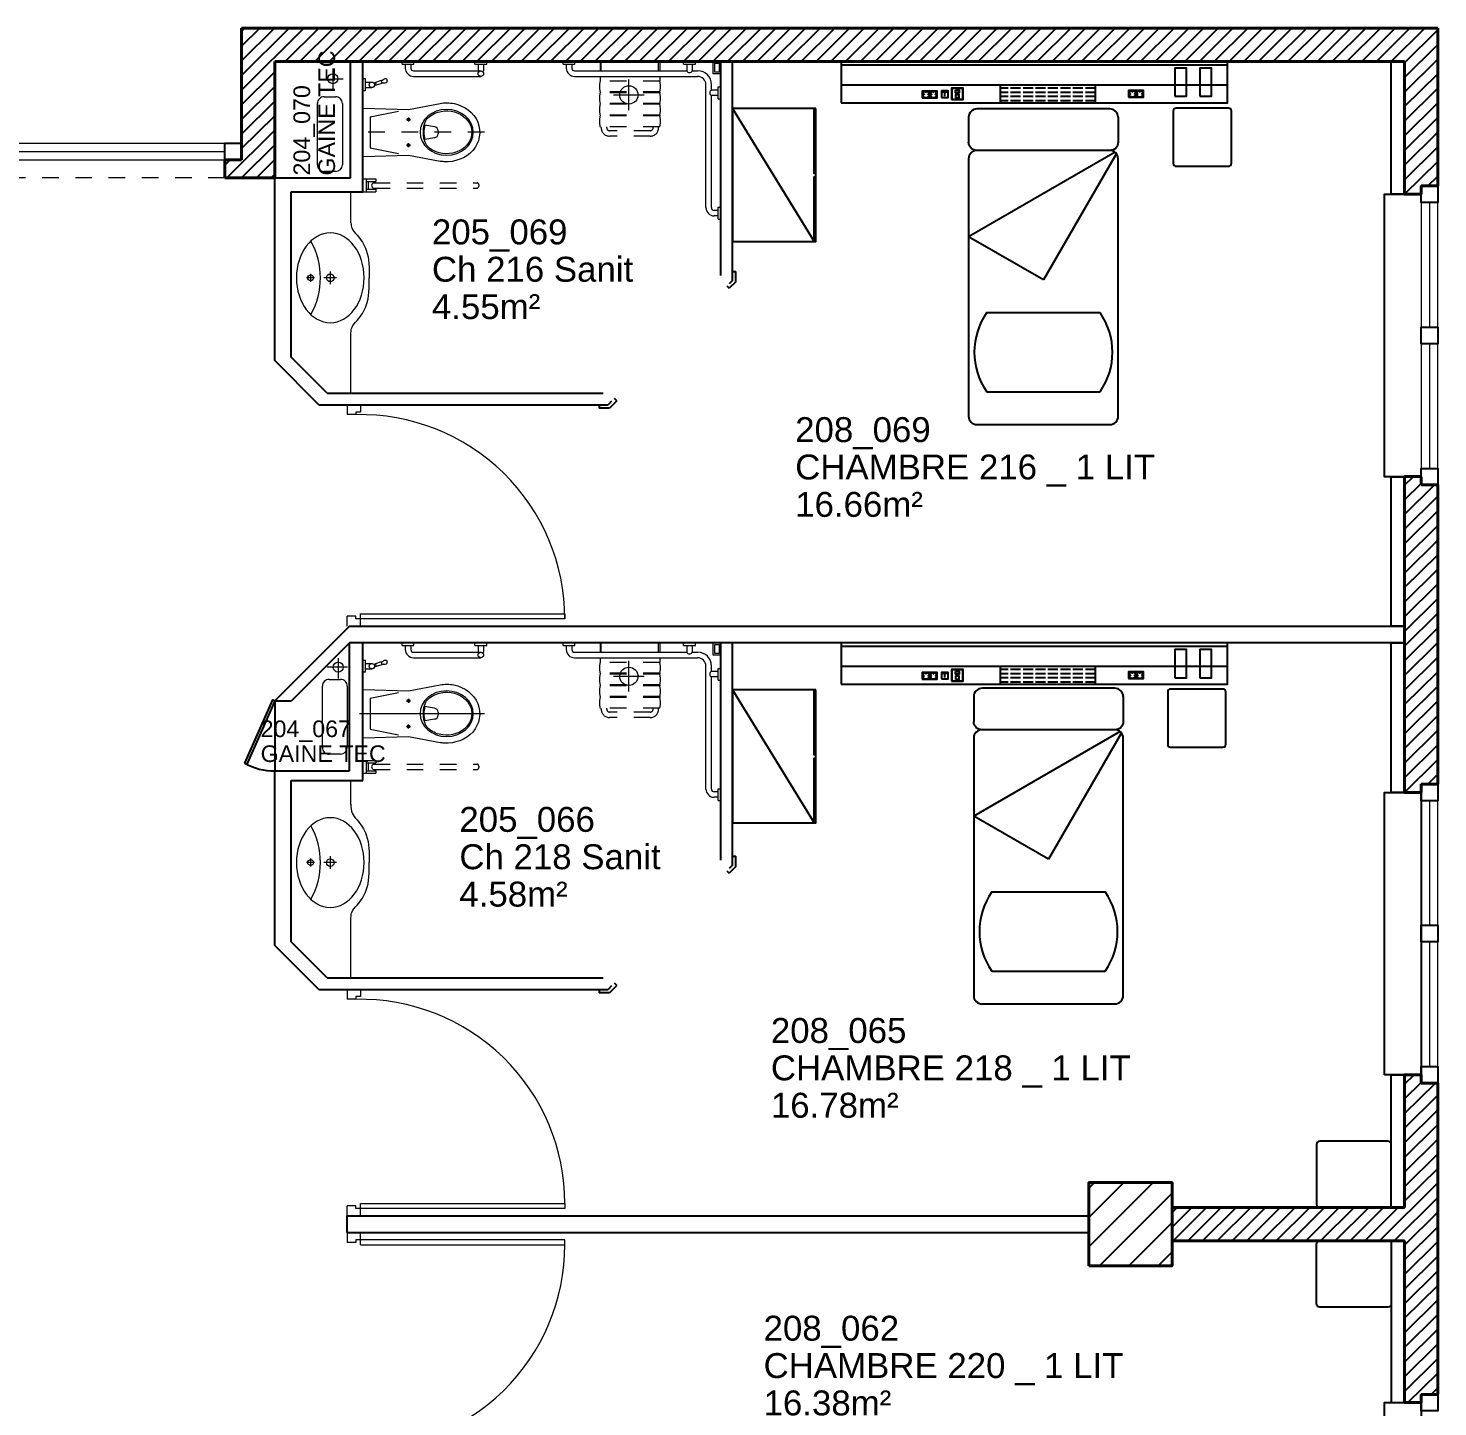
# Model space of a CAD drawing. Header units: millimetres. Extents: x -11 to 211, y -5 to 120.
# Drawn here: x 202.37 to 210.85, y 62.32 to 70.62 of the extents above; entities that cross this region are included whole.
import ezdxf

# ---------------------------------------------------------------- set-up
doc = ezdxf.new("R2010")
doc.units = ezdxf.units.MM
doc.header["$LTSCALE"] = 0.1
doc.header["$MEASUREMENT"] = 0
for name, pattern in [('CACHÉ', [0.25, 0.125, -0.125]), ('CONTINU', [0]), ('HIDDEN2', [0.1875, 0.125, -0.0625])]:
    doc.linetypes.add(name, pattern=pattern)
doc.layers.get('0').update_dxf_attribs({"linetype": 'CONTINUOUS'})
for name, color, linetype in [('400 Lits', 150, 'CONTINUOUS'), ('A_AGENC', 204, 'CONTINUOUS'), ('A_EQMP', 142, 'CONTINUOUS'), ('A_Etiqu_Gaine', 8, 'CONTINUOUS'), ('A_Etiqu_Gaine_ancien', 8, 'CONTINUOUS'), ('A_Etiqu_Gaine_code', 8, 'CONTINUOUS'), ('A_Etiqu_Local', 8, 'CONTINUOUS'), ('A_HACH_STRUC', 7, 'CONTINUOUS'), ('A_MUR_CLOIS', 7, 'CONTINU'), ('A_MURS_ALÈG', 7, 'CONTINU'), ('A_MURS_CLOI', 7, 'CONTINUOUS')]:
    doc.layers.add(name, color=color, linetype=linetype)
for name, color, linetype, lineweight in [('A_CHASS', 4, 'CONTINU', 0), ('A_MURS_STRU', 7, 'CONTINU', 40), ('A_PORTE', 8, 'CONTINU', 0), ('A_SANI', 5, 'CONTINU', 0)]:
    doc.layers.add(name, color=color, linetype=linetype, lineweight=lineweight)
doc.styles.add('Attribut', font='arial.ttf')

# ---------------------------------------------------------------- blocks, each defined once
blk = doc.blocks.new('BROCA2-G1181')
at = {"layer": '400 Lits', "linetype": 'Continuous'}
for p, q in [((63.349888, 24.825039), (63.349888, 24.675045)), ((64.249893, 24.825039), (64.249893, 24.675045)), ((64.231033, 24.614155), (63.349888, 24.105427)), ((64.19989, 24.625042), (63.399891, 24.625042)), ((64.238998, 24.60619), (63.799885, 23.845615)), ((63.799885, 23.845615), (63.349888, 24.105427))]:
    blk.add_line(p, q, dxfattribs=at)
for points in [[(64.249893, 24.825039, 0.414213), (64.19989, 24.875039), (63.399891, 24.875042, 0.414214), (63.349891, 24.825039)], [(64.249893, 24.675045, -0.414213), (64.19989, 24.625045), (63.399891, 24.625042, -0.414214), (63.349891, 24.675045)], [(64.249893, 24.575039, 0.414213), (64.19989, 24.625039), (63.399891, 24.625042, 0.414214), (63.349891, 24.575039)], [(63.349888, 24.575314), (63.349888, 23.025043, 0.414214), (63.399891, 22.975043), (64.19989, 22.97504, 0.414214), (64.24989, 23.025043), (64.249893, 24.575314)]]:
    blk.add_lwpolyline(points, format="xyb", dxfattribs=at)
blk = doc.blocks.new('BROCA2-G1189')
at = {"layer": '400 Lits', "linetype": 'Continuous'}
for p, q in [((63.349888, 21.324741), (63.349888, 21.174747)), ((64.249893, 21.324741), (64.249893, 21.174747)), ((64.19989, 21.124744), (63.399891, 21.124744)), ((64.231033, 21.113857), (63.349888, 20.605129)), ((64.238998, 21.105892), (63.799885, 20.345318)), ((63.799885, 20.345318), (63.349888, 20.605129))]:
    blk.add_line(p, q, dxfattribs=at)
for points in [[(64.249893, 21.324741, 0.414213), (64.19989, 21.374741), (63.399891, 21.374744, 0.414214), (63.349891, 21.324741)], [(64.249893, 21.174747, -0.414213), (64.19989, 21.124747), (63.399891, 21.124744, -0.414214), (63.349891, 21.174747)], [(64.249893, 21.074741, 0.414213), (64.19989, 21.124741), (63.399891, 21.124744, 0.414214), (63.349891, 21.074741)], [(63.349888, 21.075016), (63.349888, 19.524746, 0.414214), (63.399891, 19.474746), (64.19989, 19.474743, 0.414214), (64.24989, 19.524746), (64.249893, 21.075016)]]:
    blk.add_lwpolyline(points, format="xyb", dxfattribs=at)
blk = doc.blocks.new('BROCA2-G1193')
at = {"layer": '400 Lits', "linetype": 'Continuous'}
for p, q in [((63.459099, 20.148582), (64.140678, 20.148582)), ((63.459099, 19.671478), (64.140678, 19.671478))]:
    blk.add_line(p, q, dxfattribs=at)
for start, end in [(145.007771, 214.992539), (325.007913, 34.991933)]:
    blk.add_arc((63.799889, 19.91003), 0.415985, start, end, dxfattribs=at)
blk = doc.blocks.new('BROCA2-G1197')
at = {"layer": '400 Lits', "linetype": 'Continuous'}
for p, q in [((63.459099, 23.64888), (64.140678, 23.64888)), ((63.459099, 23.171776), (64.140678, 23.171776))]:
    blk.add_line(p, q, dxfattribs=at)
for start, end in [(145.007771, 214.992539), (325.007913, 34.991933)]:
    blk.add_arc((63.799889, 23.410328), 0.415985, start, end, dxfattribs=at)
blk = doc.blocks.new('A_Etiqu_Local')
at = {"style": 'Attribut', "flags": 1}
for tag, p in [('CODE_HOPITAL', (-0.4463, 1.632)), ('CODE_SITE', (-0.4463, 1.407)), ('CODE_BATIMENT', (-0.4463, 1.182)), ('CODE_SECTEUR', (-0.4463, 0.957)), ('CODE_ETAGE', (-0.4463, 0.732)), ('NOM_NORMALISE', (-0.4463, -0.843)), ('SECTEUR_ACTIVITE', (-0.4463, -1.068)), ('SOUS_SECTEUR_ACTIVITE', (-0.4463, -1.293)), ('VOLUME', (-0.4463, -1.518)), ('SERVICE', (-0.4463, -1.743)), ('CODE_UG', (-0.4463, -1.968)), ('CODE_UA', (-0.4463, -2.193)), ('CODE_POLE', (-0.4463, -2.418)), ('OCCUPANT_EXTERNE', (-0.4463, -2.643)), ('DISPONIBILITE', (-0.4463, -2.868)), ('ACCES_HANDICAPES', (-0.4463, -3.093)), ('NATURE_SOL', (-0.4463, -3.318)), ('RISQUE_LABORATOIRE', (-0.4463, -3.543)), ('AMIANTE', (-0.4463, -3.768))]:
    blk.add_attdef(tag, p, '', height=0.15, dxfattribs=at)
at = {"layer": 'A_Etiqu_Local', "style": 'Attribut'}
for tag, p in [('CODE_PIECE', (-0.4463, 0.282)), ('NOM_USAGE', (-0.4463, 0.057)), ('SURFACE', (-0.4463, -0.168))]:
    blk.add_attdef(tag, p, '', height=0.15, dxfattribs=at)
blk = doc.blocks.new('A_Etiqu_Gaine')
at = {"style": 'Attribut', "flags": 1}
for tag, p in [('CODE_HOPITAL', (-0.4323, 0.8651)), ('CODE_SITE', (-0.4323, 0.7151)), ('CODE_BATIMENT', (-0.4323, 0.5651)), ('CODE_SECTEUR', (-0.4323, 0.4151)), ('CODE_ETAGE', (-0.4323, 0.2651)), ('NOM_NORMALISE', (-0.4323, -0.3349)), ('SECTEUR_ACTIVITE', (-0.4323, -0.4849)), ('SOUS_SECTEUR_ACTIVITE', (-0.4323, -0.6349)), ('SURFACE', (-0.4323, -0.7849)), ('CODE_UG', (-0.4323, -0.9349)), ('CODE_POLE', (-0.4323, -1.0849)), ('AMIANTE', (-0.4323, -1.2349))]:
    blk.add_attdef(tag, p, '', height=0.1, dxfattribs=at)
at = {"layer": 'A_Etiqu_Gaine', "style": 'Attribut'}
blk.add_attdef('NOM_USAGE', (-0.4323, -0.1849), '', height=0.1, dxfattribs=at)
at = {"layer": 'A_Etiqu_Gaine_ancien', "style": 'Attribut'}
blk.add_attdef('CODE_PIECE_ANCIEN', (-0.4323, 0.1151), '', height=0.1, dxfattribs=at)
at = {"layer": 'A_Etiqu_Gaine_code', "style": 'Attribut'}
blk.add_attdef('CODE_PIECE', (-0.4323, -0.0349), '', height=0.1, dxfattribs=at)

msp = doc.modelspace()

# ---------------------------------------------------------------- hatches: boundary and pattern name
at = {"layer": 'A_EQMP'}
h = msp.add_hatch(dxfattribs=at)
h.set_pattern_fill('ACAD_ISO02W100', color=8, scale=0.005, style=0)
h.set_pattern_definition([(360, (205.128098, 69.836699), (6e-18, 0.025), [0.06, -0.015])])
h.paths.add_polyline_path([(208.7876, 70.2809), (208.2176, 70.2809), (208.2176, 70.1709), (208.7876, 70.1709)])
h = msp.add_hatch(dxfattribs=at)
h.set_pattern_fill('ACAD_ISO02W100', color=8, scale=0.005, style=0)
h.set_pattern_definition([(360, (205.128098, 66.3364), (6e-18, 0.025), [0.06, -0.015])])
h.paths.add_polyline_path([(208.7876, 66.7806), (208.2176, 66.7806), (208.2176, 66.6706), (208.7876, 66.6706)])
at = {"layer": 'A_HACH_STRUC'}
h = msp.add_hatch(dxfattribs=at)
h.set_pattern_fill('ANSI31', color=8, scale=0.5, angle=359.76959, style=0)
h.set_pattern_definition([(44.7696, (203.549876, 69.621125), (-0.0440161, 0.04437154), [])])
h.paths.add_polyline_path([(210.8491, 70.6212), (203.6495, 70.6212), (203.6495, 69.9294), (203.6499, 69.9294), (203.6499, 69.8294), (203.5499, 69.8294), (203.5499, 69.7208), (203.8495, 69.7208), (203.8495, 70.4212), (207.2587, 70.4212), (207.2587, 70.4214), (209.5843, 70.4214), (210.6491, 70.4212), (210.6491, 69.6211), (210.7491, 69.6211), (210.7491, 69.6711), (210.8491, 69.6711), (210.8491, 70.4499)])
h.paths.add_polyline_path([(204.2399, 69.7084), (204.2399, 70.513), (204.0848, 70.513), (204.0848, 69.7084)], flags=25)
h = msp.add_hatch(dxfattribs=at)
h.set_pattern_fill('ANSI31', color=8, scale=0.5, angle=359.76959, style=0)
h.set_pattern_definition([(44.7696, (210.64909, 66.02041), (-0.044016, 0.0443715), [])])
h.paths.add_polyline_path([(210.8491, 67.8711), (210.7491, 67.8711), (210.7491, 67.9211), (210.6491, 67.9211), (210.6491, 66.0204), (210.7491, 66.0204), (210.7491, 66.0704), (210.8491, 66.0704)])
h = msp.add_hatch(dxfattribs=at)
h.set_pattern_fill('ANSI31', color=8, scale=0.5, angle=359.76959, style=0)
h.set_pattern_definition([(44.7696, (209.24956, 62.346157), (-0.0440161, 0.0443715), [])])
h.paths.add_polyline_path([(210.8491, 64.2704), (210.7491, 64.2704), (210.7491, 64.3204), (210.6491, 64.3204), (210.6491, 63.5209), (209.2496, 63.5209), (209.2496, 63.3209), (210.6491, 63.3209), (210.6491, 62.3462), (210.7491, 62.3462), (210.7491, 62.3962), (210.8491, 62.3962)])
h = msp.add_hatch(dxfattribs=at)
h.set_pattern_fill('ANSI31', color=8, style=0)
h.set_pattern_definition([(45, (144.94986, 45.44618), (-0.08838835, 0.08838835), [])])
h.paths.add_polyline_path([(208.7496, 63.1709), (208.7496, 63.6709), (209.2496, 63.6709), (209.2496, 63.1709)])

# ---------------------------------------------------------------- linework, layer by layer
at = {"layer": 'A_AGENC', "color": 8, "linetype": 'Continuous'}
msp.add_line((203.8495, 66.5712), (203.8495, 66.1509), dxfattribs=at)
msp.add_lwpolyline([(203.8495, 66.5712), (203.6813, 66.1895), (203.6703, 66.1958), (203.8386, 66.5775)], close=True, dxfattribs=at)
msp.add_arc((203.8386, 66.4873), 0.3366, 240.00001, 271.85964, dxfattribs=at)
at = {"layer": 'A_CHASS', "color": 8, "linetype": 'Continuous'}
for p, q in [((202.0499, 69.9294), (203.5499, 69.9294)), ((202.0499, 69.8794), (203.5499, 69.8794)), ((202.0499, 69.8294), (203.6499, 69.8294)), ((210.7491, 69.5711), (210.7491, 67.9711)), ((210.7991, 69.5711), (210.7991, 68.8211)), ((210.8491, 67.9711), (210.8491, 69.5711)), ((210.7991, 68.7211), (210.7991, 67.9711)), ((210.7491, 65.9704), (210.7491, 64.3704)), ((210.7991, 65.9704), (210.7991, 65.2204)), ((210.8491, 64.3704), (210.8491, 65.9704)), ((210.7991, 65.1204), (210.7991, 64.3704))]:
    msp.add_line(p, q, dxfattribs=at)
at = {"layer": 'A_CHASS', "color": 8, "linetype": 'CACHÉ'}
msp.add_line((203.5499, 69.7208), (202.0499, 69.7208), dxfattribs=at)
at = {"layer": 'A_EQMP', "color": 8}
for p, q in [((207.2587, 70.401), (209.5843, 70.401)), ((207.2587, 70.2809), (209.5843, 70.2809)), ((207.7913, 70.2425), (207.7913, 70.2025)), ((209.0331, 70.2459), (209.0331, 70.2059)), ((207.8653, 70.2375), (207.8987, 70.2375)), ((206.6051, 70.1372), (207.0951, 69.3372)), ((207.2587, 66.9007), (209.5843, 66.9007)), ((207.2587, 66.7806), (209.5843, 66.7806)), ((207.7913, 66.7422), (207.7913, 66.7022)), ((207.8653, 66.7372), (207.8987, 66.7372)), ((209.0331, 66.7456), (209.0331, 66.7056)), ((206.6051, 66.6369), (207.0951, 65.8369))]:
    msp.add_line(p, q, dxfattribs=at)
for points in [[(207.2587, 70.1714), (209.5843, 70.1714), (209.5843, 70.4214), (207.2587, 70.4214)], [(209.2671, 70.2109), (209.3371, 70.2109), (209.3371, 70.3809), (209.2671, 70.3809)], [(209.4171, 70.2109), (209.4871, 70.2109), (209.4871, 70.3809), (209.4171, 70.3809)], [(207.7463, 70.2025), (207.8363, 70.2025), (207.8363, 70.2425), (207.7463, 70.2425)], [(207.8615, 70.2033), (207.9015, 70.2033), (207.9015, 70.2433), (207.8615, 70.2433)], [(207.9226, 70.1909), (207.9926, 70.1909), (207.9926, 70.2609), (207.9226, 70.2609)], [(207.9246, 70.1929), (207.9906, 70.1929), (207.9906, 70.2589), (207.9246, 70.2589)], [(207.9463, 70.2487), (207.969, 70.2487), (207.969, 70.2314), (207.9463, 70.2314)], [(208.9881, 70.2059), (209.0781, 70.2059), (209.0781, 70.2459), (208.9881, 70.2459)], [(207.9463, 70.2031), (207.969, 70.2031), (207.969, 70.2204), (207.9463, 70.2204)], [(207.1051, 70.1372), (206.6051, 70.1372), (206.6051, 69.3372), (207.1051, 69.3372)], [(207.2587, 66.6711), (209.5843, 66.6711), (209.5843, 66.9211), (207.2587, 66.9211)], [(209.2671, 66.7106), (209.3371, 66.7106), (209.3371, 66.8806), (209.2671, 66.8806)], [(209.4171, 66.7106), (209.4871, 66.7106), (209.4871, 66.8806), (209.4171, 66.8806)], [(207.7463, 66.7022), (207.8363, 66.7022), (207.8363, 66.7422), (207.7463, 66.7422)], [(207.8615, 66.703), (207.9015, 66.703), (207.9015, 66.743), (207.8615, 66.743)], [(207.9226, 66.6906), (207.9926, 66.6906), (207.9926, 66.7606), (207.9226, 66.7606)], [(207.9246, 66.6926), (207.9906, 66.6926), (207.9906, 66.7586), (207.9246, 66.7586)], [(207.9463, 66.7484), (207.969, 66.7484), (207.969, 66.7311), (207.9463, 66.7311)], [(207.9463, 66.7028), (207.969, 66.7028), (207.969, 66.7201), (207.9463, 66.7201)], [(208.9881, 66.7056), (209.0781, 66.7056), (209.0781, 66.7456), (208.9881, 66.7456)], [(207.1051, 66.6369), (206.6051, 66.6369), (206.6051, 65.8369), (207.1051, 65.8369)]]:
    msp.add_lwpolyline(points, close=True, dxfattribs=at)
for points in [[(208.2176, 70.1709), (208.2176, 70.2809)], [(208.7876, 70.2809), (208.7876, 70.1709)], [(207.8813, 70.2375), (207.8813, 70.2128)], [(207.1051, 69.7472), (207.0951, 69.7472), (207.0951, 70.1372)], [(207.0951, 69.3372), (207.0951, 69.7272), (207.1051, 69.7272)], [(208.2176, 66.6706), (208.2176, 66.7806)], [(208.7876, 66.7806), (208.7876, 66.6706)], [(207.8813, 66.7372), (207.8813, 66.7125)], [(207.1051, 66.2469), (207.0951, 66.2469), (207.0951, 66.6369)], [(207.0951, 65.8369), (207.0951, 66.2269), (207.1051, 66.2269)]]:
    msp.add_lwpolyline(points, dxfattribs=at)
for points in [[(209.2744, 69.7899), (209.5892, 69.7899, 0.414214), (209.6068, 69.8076), (209.6068, 70.1223, 0.414214), (209.5892, 70.1399), (209.2744, 70.1399, 0.414214), (209.2568, 70.1223), (209.2568, 69.8076, 0.414214)], [(209.2412, 66.2924), (209.556, 66.2924, 0.414214), (209.5736, 66.31), (209.5736, 66.6247, 0.414214), (209.556, 66.6424), (209.2412, 66.6424, 0.414214), (209.2236, 66.6247), (209.2236, 66.31, 0.414214)]]:
    msp.add_lwpolyline(points, format="xyb", close=True, dxfattribs=at)
at = {"layer": 'A_EQMP', "color": 8, "linetype": 'Continuous'}
for points in [[(210.5691, 63.5209), (210.5691, 63.9009, 0.414214), (210.5491, 63.9209), (210.1391, 63.9209, 0.414214), (210.1191, 63.9009), (210.1191, 63.5409, 0.414213), (210.1391, 63.5209), (210.5691, 63.5209)], [(210.5691, 63.3209), (210.5691, 62.9409, -0.414214), (210.5491, 62.9209), (210.1391, 62.9209, -0.414214), (210.1191, 62.9409), (210.1191, 63.3009, -0.414213), (210.1391, 63.3209), (210.5691, 63.3209)]]:
    msp.add_lwpolyline(points, format="xyb", dxfattribs=at)
at = {"layer": 'A_EQMP', "color": 8}
for centre, radius in [((207.7688, 70.2225), 0.02), ((207.8138, 70.2225), 0.02), ((209.0106, 70.2259), 0.02), ((209.0103, 70.2394), 0.000725), ((209.0556, 70.2259), 0.02), ((209.0553, 70.2394), 0.000725), ((207.7571, 70.2225), 0.000725), ((207.7686, 70.236), 0.000725), ((207.7822, 70.2225), 0.000725), ((207.8021, 70.2225), 0.000725), ((207.8136, 70.236), 0.000725), ((207.8272, 70.2225), 0.000725), ((208.9988, 70.2259), 0.000725), ((209.024, 70.2259), 0.000725), ((209.0438, 70.2259), 0.000725), ((209.069, 70.2259), 0.000725), ((207.7688, 66.7222), 0.02), ((207.7571, 66.7222), 0.000725), ((207.7686, 66.7357), 0.000725), ((207.7822, 66.7222), 0.000725), ((207.8138, 66.7222), 0.02), ((207.8021, 66.7222), 0.000725), ((207.8136, 66.7357), 0.000725), ((207.8272, 66.7222), 0.000725), ((209.0106, 66.7256), 0.02), ((208.9988, 66.7256), 0.000725), ((209.0103, 66.7391), 0.000725), ((209.024, 66.7256), 0.000725), ((209.0556, 66.7256), 0.02), ((209.0438, 66.7256), 0.000725), ((209.0553, 66.7391), 0.000725), ((209.069, 66.7256), 0.000725)]:
    msp.add_circle(centre, radius, dxfattribs=at)
at = {"layer": 'A_HACH_STRUC', "color": 8}
for points in [[(210.5691, 63.5209), (210.5691, 64.3204), (210.6491, 64.3204), (210.6491, 63.5209)], [(210.5691, 63.3209), (210.5691, 62.3462), (210.6491, 62.3462), (210.6491, 63.3209)]]:
    msp.add_lwpolyline(points, close=True, dxfattribs=at)
at = {"layer": 'A_MUR_CLOIS', "color": 8, "linetype": 'Continuous'}
for p, q in [((204.3066, 69.7208), (204.3066, 70.4212)), ((204.3795, 69.6354), (204.3795, 70.4212)), ((206.5348, 69.1314), (206.5348, 70.4212)), ((206.6048, 69.103), (206.6048, 70.4212)), ((203.8495, 68.6197), (203.8495, 69.7208)), ((203.8495, 69.7208), (204.3066, 69.7208)), ((203.9495, 68.6411), (203.9495, 69.6354)), ((203.9495, 69.6354), (204.3795, 69.6354)), ((206.6048, 69.1565), (206.6248, 69.1565)), ((206.6248, 69.0947), (206.6248, 69.1565)), ((206.5709, 69.0691), (206.585, 69.055)), ((206.6048, 69.103), (206.584, 69.0822)), ((206.6248, 69.0947), (206.585, 69.055)), ((204.1663, 68.4243), (203.9495, 68.6411)), ((204.115, 68.3542), (203.8495, 68.6197)), ((204.1663, 68.4243), (205.827, 68.4243)), ((205.8769, 68.3751), (205.856, 68.3543)), ((205.908, 68.378), (205.8643, 68.3343)), ((205.908, 68.378), (205.8939, 68.3921)), ((204.115, 68.3542), (205.856, 68.3543)), ((205.8025, 68.3543), (205.8025, 68.3343)), ((205.8643, 68.3343), (205.8025, 68.3343)), ((204.2995, 66.9209), (203.9498, 66.5712)), ((204.2995, 66.1509), (204.2995, 66.9209)), ((204.3795, 66.0909), (204.3795, 66.9209)), ((206.5348, 65.6118), (206.5348, 66.9209)), ((206.6048, 65.5828), (206.6048, 66.9209)), ((203.8495, 66.5712), (203.9498, 66.5712)), ((203.8495, 65.0995), (203.8495, 66.1509)), ((203.8495, 66.1509), (204.2995, 66.1509)), ((203.9495, 65.1209), (203.9495, 66.0909)), ((203.9495, 66.0909), (204.3795, 66.0909)), ((206.6048, 65.5828), (206.584, 65.562)), ((206.6248, 65.5745), (206.585, 65.5348)), ((206.6048, 65.6363), (206.6248, 65.6363)), ((206.6248, 65.5745), (206.6248, 65.6363)), ((206.5709, 65.5489), (206.585, 65.5348)), ((204.115, 64.8341), (203.8495, 65.0995)), ((204.1663, 64.9041), (203.9495, 65.1209)), ((204.1663, 64.9041), (205.827, 64.9041)), ((204.115, 64.8341), (205.856, 64.8341)), ((205.8025, 64.8341), (205.8025, 64.8141)), ((205.8643, 64.8141), (205.8025, 64.8141)), ((205.8769, 64.8549), (205.856, 64.8341)), ((205.908, 64.8578), (205.8643, 64.8141)), ((205.908, 64.8578), (205.8939, 64.8719)), ((204.286, 63.3709), (204.286, 63.4709)), ((204.286, 63.4709), (208.7496, 63.4709)), ((204.286, 63.3709), (208.7496, 63.3709))]:
    msp.add_line(p, q, dxfattribs=at)
at = {"layer": 'A_MUR_CLOIS', "color": 8}
for points in [[(210.5691, 69.6211), (210.5691, 70.4212), (210.6491, 70.4212), (210.6491, 69.6211)], [(210.5691, 66.0204), (210.5691, 66.9206), (210.6491, 66.9206), (210.6491, 66.0204)]]:
    msp.add_lwpolyline(points, close=True, dxfattribs=at)
at = {"layer": 'A_MUR_CLOIS', "color": 8, "linetype": 'Continuous'}
for points in [[(203.6499, 69.8294), (203.5499, 69.8294), (203.5499, 69.9294), (203.6499, 69.9294)], [(210.7491, 69.5711), (210.7491, 69.6711), (210.8491, 69.6711), (210.8491, 69.5711)], [(210.7491, 68.7211), (210.7491, 68.8211), (210.8491, 68.8211), (210.8491, 68.7211)], [(210.7491, 67.8711), (210.7491, 67.9711), (210.8491, 67.9711), (210.8491, 67.8711)], [(210.7491, 65.9704), (210.7491, 66.0704), (210.8491, 66.0704), (210.8491, 65.9704)], [(210.7491, 65.1204), (210.7491, 65.2204), (210.8491, 65.2204), (210.8491, 65.1204)], [(210.7491, 64.2704), (210.7491, 64.3704), (210.8491, 64.3704), (210.8491, 64.2704)], [(210.7491, 62.2962), (210.7491, 62.3962), (210.8491, 62.3962), (210.8491, 62.2962)]]:
    msp.add_lwpolyline(points, close=True, dxfattribs=at)
for points in [[(203.8495, 66.5712), (204.2992, 67.0209), (210.6491, 67.0209)], [(210.6491, 66.9209), (204.2995, 66.9209)]]:
    msp.add_lwpolyline(points, dxfattribs=at)
at = {"layer": 'A_MURS_ALÈG', "color": 8, "ltscale": 200}
msp.add_lwpolyline([(210.7491, 67.9211), (210.5291, 67.9211), (210.5291, 69.6211), (210.7491, 69.6211)], dxfattribs=at)
for points in [[(210.5291, 64.3204), (210.5291, 66.0204), (210.7491, 66.0204), (210.7491, 64.3204)], [(210.5291, 60.6462), (210.5291, 62.3462), (210.7491, 62.3462), (210.7491, 60.6462)]]:
    msp.add_lwpolyline(points, close=True, dxfattribs=at)
at = {"layer": 'A_MURS_CLOI', "color": 8}
msp.add_lwpolyline([(210.5691, 67.0209), (210.5691, 67.9211), (210.6491, 67.9211), (210.6491, 67.0209)], close=True, dxfattribs=at)
at = {"layer": 'A_MURS_STRU', "color": 8, "linetype": 'Continuous'}
for p, q in [((210.8491, 70.6212), (203.6495, 70.6212)), ((203.6495, 69.8294), (203.6495, 70.6212)), ((210.8491, 70.6212), (210.8491, 69.6711)), ((203.8495, 70.4212), (210.6491, 70.4212)), ((203.5499, 69.7208), (203.5499, 69.8294)), ((203.5499, 69.8294), (203.6499, 69.8294)), ((203.5495, 69.7208), (203.8495, 69.7208))]:
    msp.add_line(p, q, dxfattribs=at)
at = {"layer": 'A_MURS_STRU', "color": 8}
for p, q in [((203.8495, 70.4212), (203.8495, 69.7208)), ((210.8491, 69.6711), (210.7491, 69.6711)), ((210.7491, 69.6711), (210.7491, 69.6211)), ((210.7491, 67.9211), (210.7491, 67.8711)), ((210.7491, 67.8711), (210.8491, 67.8711)), ((210.7491, 66.0204), (210.7491, 66.0704)), ((210.7491, 66.0704), (210.8491, 66.0704)), ((210.7491, 64.3204), (210.7491, 64.2704)), ((210.7491, 64.2704), (210.8491, 64.2704)), ((210.8491, 62.3962), (210.7491, 62.3962)), ((210.7491, 62.3962), (210.7491, 62.3462))]:
    msp.add_line(p, q, dxfattribs=at)
at = {"layer": 'A_MURS_STRU', "color": 8, "linetype": 'Continuous'}
for points in [[(210.7491, 69.6211), (210.6491, 69.6211), (210.6491, 70.4212)], [(210.7491, 66.0204), (210.6491, 66.0204), (210.6491, 67.9214), (210.7491, 67.9214)], [(210.8491, 67.8711), (210.8491, 66.0704)], [(210.6491, 63.5209), (210.6491, 64.3207), (210.7491, 64.3207)], [(210.8491, 64.2704), (210.8491, 62.3962)], [(210.6491, 63.3209), (209.2496, 63.3209), (209.2496, 63.5209), (210.6491, 63.5209)], [(210.7491, 62.3462), (210.6491, 62.3462), (210.6491, 63.3209)]]:
    msp.add_lwpolyline(points, dxfattribs=at)
msp.add_lwpolyline([(208.7496, 63.1709), (208.7496, 63.6709), (209.2496, 63.6709), (209.2496, 63.1709)], close=True, dxfattribs=at)
at = {"layer": 'A_PORTE', "color": 8, "linetype": 'Continuous'}
for p, q in [((204.2857, 68.3543), (204.2857, 68.2944)), ((204.3379, 68.2944), (204.2857, 68.2944)), ((204.286, 68.3543), (204.3657, 68.3543)), ((204.3657, 68.3104), (204.3379, 68.3104)), ((204.3379, 68.3104), (204.3379, 68.2944)), ((204.3657, 68.3543), (204.3657, 68.3104)), ((204.2857, 67.0208), (204.2857, 67.0807)), ((204.3379, 67.0807), (204.2857, 67.0807)), ((204.3379, 67.0647), (204.3379, 67.0807)), ((205.5957, 67.0647), (204.3379, 67.0647)), ((204.3657, 67.0208), (204.3657, 67.0947)), ((204.3657, 67.0947), (205.5957, 67.0947)), ((205.5957, 67.0947), (205.5957, 67.0647)), ((203.6703, 66.1958), (203.8386, 66.5775)), ((203.8495, 66.5712), (203.6813, 66.1895)), ((203.8386, 66.5775), (203.8495, 66.5712)), ((203.6813, 66.1895), (203.6703, 66.1958)), ((204.2857, 64.8344), (204.2857, 64.7745)), ((204.286, 64.8344), (204.3657, 64.8344)), ((204.3657, 64.8344), (204.3657, 64.7905)), ((204.3379, 64.7745), (204.2857, 64.7745)), ((204.3657, 64.7905), (204.3379, 64.7905)), ((204.3379, 64.7905), (204.3379, 64.7745)), ((204.366, 63.4709), (204.366, 63.5448)), ((204.366, 63.5448), (205.5963, 63.5448)), ((205.5963, 63.5448), (205.5963, 63.5148)), ((204.3382, 63.5308), (204.286, 63.5308)), ((204.286, 63.4709), (204.286, 63.5308)), ((204.3382, 63.5148), (204.3382, 63.5308)), ((205.5963, 63.5148), (204.3382, 63.5148)), ((204.286, 63.3709), (204.286, 63.311)), ((204.366, 63.297), (204.366, 63.3709)), ((204.3382, 63.311), (204.286, 63.311)), ((204.3382, 63.327), (204.3382, 63.311)), ((205.5963, 63.327), (204.3382, 63.327)), ((204.366, 63.297), (205.5963, 63.297)), ((205.5963, 63.297), (205.5963, 63.327))]:
    msp.add_line(p, q, dxfattribs=at)
at = {"layer": 'A_PORTE', "color": 8, "linetype": 'CACHÉ'}
msp.add_line((203.8495, 66.5712), (203.8495, 66.1509), dxfattribs=at)
at = {"layer": 'A_PORTE', "color": 8}
for centre, start, end in [((204.3657, 67.0647), 360, 91.29426), ((204.3657, 63.5448), 360, 91.29426), ((204.3657, 63.297), 268.70574, 0)]:
    msp.add_arc(centre, 1.23, start, end, dxfattribs=at)
at = {"layer": 'A_PORTE', "color": 8, "linetype": 'Continuous'}
msp.add_arc((203.8386, 66.4873), 0.3366, 240.00001, 271.85964, dxfattribs=at)
at = {"layer": 'A_SANI', "color": 8, "linetype": 'Continuous'}
for p, q in [((204.6167, 70.4045), (204.6167, 70.4212)), ((204.6874, 70.4045), (204.6874, 70.4212)), ((205.0548, 70.4212), (205.1255, 70.4212)), ((205.0548, 70.4045), (205.0548, 70.4212)), ((205.1255, 70.4045), (205.1255, 70.4212)), ((205.5857, 70.4043), (205.5857, 70.4211)), ((205.6564, 70.4043), (205.6564, 70.4211)), ((206.3104, 70.4211), (206.3811, 70.4211)), ((206.3104, 70.4043), (206.3104, 70.4211)), ((206.3811, 70.4043), (206.3811, 70.4211)), ((206.4879, 70.3461), (206.4879, 70.4211)), ((206.4879, 70.4211), (206.5348, 70.4211)), ((206.4979, 70.3561), (206.4979, 70.4111)), ((206.4979, 70.4111), (206.5248, 70.4111)), ((206.5248, 70.4111), (206.5248, 70.3561)), ((206.5348, 70.4211), (206.5348, 70.3461)), ((204.1995, 70.3786), (204.1995, 70.2556)), ((204.6167, 70.4045), (204.6874, 70.4045)), ((204.6355, 70.4045), (204.6355, 70.3812)), ((204.6685, 70.4045), (204.6685, 70.3812)), ((204.6855, 70.3642), (205.0901, 70.3642)), ((204.6855, 70.3312), (205.0901, 70.3312)), ((205.0548, 70.4045), (205.1255, 70.4045)), ((205.0736, 70.4045), (205.0736, 70.3642)), ((205.1066, 70.4045), (205.1066, 70.3642)), ((205.5857, 70.4043), (205.6564, 70.4043)), ((205.6046, 70.4043), (205.6046, 70.3811)), ((205.6376, 70.4043), (205.6376, 70.3811)), ((205.6546, 70.3641), (206.3293, 70.3641)), ((205.6546, 70.3311), (206.3948, 70.3311)), ((206.3104, 70.4043), (206.3811, 70.4043)), ((206.3293, 70.4043), (206.3293, 70.3641)), ((206.3623, 70.4043), (206.3623, 70.3641)), ((206.3623, 70.3641), (206.3948, 70.3641)), ((206.5348, 70.3461), (206.4879, 70.3461)), ((206.5248, 70.3561), (206.4979, 70.3561)), ((204.1995, 70.3171), (204.261, 70.3171)), ((204.3963, 70.3154), (204.3795, 70.3154)), ((204.3795, 70.3154), (204.3795, 70.2447)), ((204.3963, 70.2447), (204.3795, 70.2447)), ((204.3963, 70.2447), (204.3963, 70.3154)), ((204.3963, 70.2966), (204.4365, 70.2966)), ((204.3963, 70.2636), (204.4344, 70.2636)), ((204.4559, 70.2939), (204.4468, 70.291)), ((204.4606, 70.279), (204.4503, 70.2757)), ((204.4895, 70.3059), (204.4555, 70.295)), ((204.4555, 70.295), (204.461, 70.2778)), ((204.495, 70.2887), (204.461, 70.2778)), ((204.4895, 70.3059), (204.495, 70.2887)), ((204.4977, 70.3073), (204.4899, 70.3048)), ((204.5025, 70.2924), (204.4947, 70.2899)), ((205.981, 70.1272), (205.981, 70.3118)), ((206.4448, 69.5409), (206.4448, 70.2811)), ((206.4778, 70.2486), (206.4778, 70.2811)), ((206.518, 70.2486), (206.4778, 70.2486)), ((206.518, 70.1967), (206.518, 70.2674)), ((206.518, 70.2674), (206.5348, 70.2674)), ((206.5348, 70.1967), (206.5348, 70.2674)), ((204.1066, 69.7984), (204.1066, 70.1684)), ((204.1466, 70.2084), (204.2166, 70.2084)), ((204.2566, 70.1684), (204.2566, 69.7984)), ((204.6542, 70.1318), (204.8447, 70.1683)), ((205.8887, 70.2195), (206.0732, 70.2195)), ((206.518, 70.2156), (206.4778, 70.2156)), ((206.4778, 69.5409), (206.4778, 70.2156)), ((206.518, 70.1967), (206.5348, 70.1967)), ((204.3842, 70.1393), (204.6542, 70.1318)), ((204.4249, 70.0875), (204.5948, 70.1217)), ((204.4249, 70.0875), (204.4249, 69.9012)), ((204.6422, 70.0718), (204.6662, 70.0718)), ((204.6542, 70.0838), (204.6542, 70.0598)), ((204.8116, 70.0274), (204.7534, 70.0372)), ((204.8325, 70.0028), (204.8325, 69.9859)), ((204.4249, 69.9012), (204.5948, 69.867)), ((204.6422, 69.9168), (204.6662, 69.9168)), ((204.6542, 69.9048), (204.6542, 69.9288)), ((204.8116, 69.9612), (204.7536, 69.9515)), ((204.3842, 69.8493), (204.6542, 69.8568)), ((204.6542, 69.8568), (204.8447, 69.8204)), ((204.2166, 69.7584), (204.1466, 69.7584)), ((204.3795, 69.7134), (204.459, 69.7134)), ((204.4006, 69.7134), (204.4006, 69.6354)), ((204.4006, 69.6976), (204.459, 69.6976)), ((204.4006, 69.6513), (204.459, 69.6513)), ((204.4116, 69.6976), (204.4116, 69.6513)), ((204.4515, 69.6976), (204.4515, 69.6909)), ((204.4515, 69.6579), (204.4515, 69.6513)), ((204.459, 69.7134), (204.459, 69.6976)), ((204.459, 69.6513), (204.459, 69.6354)), ((204.308, 69.4493), (204.308, 69.6354)), ((204.3795, 69.6354), (204.459, 69.6354)), ((206.518, 69.5239), (206.4948, 69.5239)), ((206.518, 69.4909), (206.4948, 69.4909)), ((206.518, 69.5427), (206.5348, 69.5427)), ((206.518, 69.472), (206.518, 69.5427)), ((206.518, 69.472), (206.5348, 69.472)), ((204.0657, 69.1421), (204.0657, 69.0942)), ((204.184, 69.1564), (204.184, 69.0799)), ((204.0896, 69.1182), (204.0418, 69.1182)), ((204.2222, 69.1182), (204.1457, 69.1182)), ((204.308, 68.4258), (204.308, 68.787)), ((204.6167, 66.9042), (204.6167, 66.9209)), ((204.6167, 66.9042), (204.6874, 66.9042)), ((204.6355, 66.9042), (204.6355, 66.8809)), ((204.6685, 66.9042), (204.6685, 66.8809)), ((204.6855, 66.8639), (205.0901, 66.8639)), ((204.6874, 66.9042), (204.6874, 66.9209)), ((205.0548, 66.9209), (205.1255, 66.9209)), ((205.0548, 66.9042), (205.0548, 66.9209)), ((205.0548, 66.9042), (205.1255, 66.9042)), ((205.0736, 66.9042), (205.0736, 66.8639)), ((205.1066, 66.9042), (205.1066, 66.8639)), ((205.1255, 66.9042), (205.1255, 66.9209)), ((205.5857, 66.904), (205.5857, 66.9208)), ((205.5857, 66.904), (205.6564, 66.904)), ((205.6046, 66.904), (205.6046, 66.8808)), ((205.6376, 66.904), (205.6376, 66.8808)), ((205.6546, 66.8638), (206.3293, 66.8638)), ((205.6564, 66.904), (205.6564, 66.9208)), ((206.3104, 66.9208), (206.3811, 66.9208)), ((206.3104, 66.904), (206.3104, 66.9208)), ((206.3104, 66.904), (206.3811, 66.904)), ((206.3293, 66.904), (206.3293, 66.8638)), ((206.3623, 66.904), (206.3623, 66.8638)), ((206.3623, 66.8638), (206.3948, 66.8638)), ((206.3811, 66.904), (206.3811, 66.9208)), ((206.4879, 66.8458), (206.4879, 66.9208)), ((206.4879, 66.9208), (206.5348, 66.9208)), ((206.4979, 66.8558), (206.4979, 66.9108)), ((206.4979, 66.9108), (206.5248, 66.9108)), ((206.5248, 66.8558), (206.4979, 66.8558)), ((206.5248, 66.9108), (206.5248, 66.8558)), ((206.5348, 66.9208), (206.5348, 66.8458)), ((204.2885, 66.7744), (204.1655, 66.7744)), ((204.2319, 66.8284), (204.2319, 66.7054)), ((204.3963, 66.8151), (204.3795, 66.8151)), ((204.3795, 66.8151), (204.3795, 66.7444)), ((204.3963, 66.7444), (204.3963, 66.8151)), ((204.3963, 66.7963), (204.4365, 66.7963)), ((204.3963, 66.7633), (204.4344, 66.7633)), ((204.4559, 66.7936), (204.4468, 66.7907)), ((204.4606, 66.7787), (204.4503, 66.7754)), ((204.4895, 66.8056), (204.4555, 66.7947)), ((204.4555, 66.7947), (204.461, 66.7775)), ((204.495, 66.7884), (204.461, 66.7775)), ((204.4895, 66.8056), (204.495, 66.7884)), ((204.4977, 66.807), (204.4899, 66.8045)), ((204.5025, 66.7921), (204.4946, 66.7896)), ((204.6855, 66.8309), (205.0901, 66.8309)), ((205.6546, 66.8308), (206.3948, 66.8308)), ((205.9809, 66.6269), (205.9809, 66.8115)), ((206.4448, 66.0406), (206.4448, 66.7808)), ((206.4778, 66.7483), (206.4778, 66.7808)), ((206.5348, 66.8458), (206.4879, 66.8458)), ((206.518, 66.6964), (206.518, 66.7671)), ((206.518, 66.7671), (206.5348, 66.7671)), ((206.5348, 66.6964), (206.5348, 66.7671)), ((204.1765, 66.7006), (204.2465, 66.7006)), ((204.3963, 66.7444), (204.3795, 66.7444)), ((205.8887, 66.7192), (206.0732, 66.7192)), ((206.518, 66.7483), (206.4778, 66.7483)), ((206.518, 66.7153), (206.4778, 66.7153)), ((206.4778, 66.0406), (206.4778, 66.7153)), ((206.518, 66.6964), (206.5348, 66.6964)), ((204.1365, 66.2906), (204.1365, 66.6606)), ((204.2865, 66.6606), (204.2865, 66.2906)), ((204.3842, 66.639), (204.6542, 66.6315)), ((204.4249, 66.5872), (204.5948, 66.6214)), ((204.6542, 66.6315), (204.8447, 66.668)), ((204.4249, 66.5872), (204.4249, 66.4009)), ((204.6422, 66.5715), (204.6662, 66.5715)), ((204.6542, 66.5835), (204.6542, 66.5595)), ((204.8116, 66.5271), (204.7533, 66.5369)), ((205.112, 66.494), (204.3598, 66.494)), ((204.6542, 66.4045), (204.6542, 66.4285)), ((204.8116, 66.4609), (204.7535, 66.4512)), ((204.8325, 66.5025), (204.8325, 66.4856)), ((204.3842, 66.349), (204.6542, 66.3565)), ((204.4249, 66.4009), (204.5948, 66.3667)), ((204.6422, 66.4165), (204.6662, 66.4165)), ((204.6542, 66.3565), (204.8447, 66.3201)), ((204.2465, 66.2506), (204.1765, 66.2506)), ((204.3795, 66.2131), (204.459, 66.2131)), ((204.4006, 66.2131), (204.4006, 66.1351)), ((204.4006, 66.1973), (204.459, 66.1973)), ((204.4116, 66.1973), (204.4116, 66.151)), ((204.4515, 66.1973), (204.4515, 66.1906)), ((204.459, 66.2131), (204.459, 66.1973)), ((204.308, 65.9494), (204.308, 66.0909)), ((204.3795, 66.1351), (204.459, 66.1351)), ((204.4006, 66.151), (204.459, 66.151)), ((204.4515, 66.1576), (204.4515, 66.151)), ((204.459, 66.151), (204.459, 66.1351)), ((206.518, 66.0236), (206.4948, 66.0236)), ((206.518, 66.0424), (206.5348, 66.0424)), ((206.518, 65.9717), (206.518, 66.0424)), ((206.518, 65.9906), (206.4948, 65.9906)), ((206.518, 65.9717), (206.5348, 65.9717)), ((204.0896, 65.598), (204.0418, 65.598)), ((204.0657, 65.6219), (204.0657, 65.5741)), ((204.2222, 65.598), (204.1457, 65.598)), ((204.184, 65.6362), (204.184, 65.5597)), ((204.308, 64.9056), (204.308, 65.2669))]:
    msp.add_line(p, q, dxfattribs=at)
at = {"layer": 'A_SANI', "color": 8, "linetype": 'HIDDEN2', "ltscale": 0.5}
for p, q in [((205.8081, 70.4211), (205.8081, 70.3641)), ((205.8149, 70.3641), (205.8149, 70.4211)), ((206.1599, 70.3641), (206.1599, 70.4211)), ((206.1668, 70.4211), (206.1668, 70.3641)), ((205.8081, 70.3311), (205.8081, 70.3028)), ((206.1668, 70.3311), (206.1668, 70.3028)), ((206.1668, 70.3028), (205.8081, 70.3028)), ((206.1668, 70.2378), (205.8081, 70.2378)), ((205.8081, 70.2378), (205.8081, 70.2328)), ((206.1668, 70.2328), (205.8081, 70.2328)), ((206.1668, 70.1678), (205.8081, 70.1678)), ((205.8081, 70.1678), (205.8081, 70.1628)), ((206.1668, 70.1628), (205.8081, 70.1628)), ((206.1668, 70.2378), (206.1668, 70.2328)), ((206.1668, 70.1678), (206.1668, 70.1628)), ((206.1668, 70.0978), (205.8081, 70.0978)), ((205.8081, 70.0978), (205.8081, 70.0928)), ((206.1668, 70.0928), (205.8081, 70.0928)), ((206.1668, 70.0978), (206.1668, 70.0928)), ((206.1668, 70.0278), (205.8081, 70.0278)), ((205.8149, 70.0211), (205.8149, 70.0278)), ((205.8479, 70.0211), (205.8479, 70.0278)), ((206.1099, 70.0041), (205.8649, 70.0041)), ((206.1269, 70.0211), (206.1269, 70.0278)), ((206.1599, 70.0211), (206.1599, 70.0278)), ((206.1099, 69.9711), (205.8649, 69.9711)), ((204.4439, 69.6909), (205.0675, 69.6909)), ((204.4439, 69.6579), (205.0675, 69.6579)), ((205.8081, 66.9208), (205.8081, 66.8638)), ((205.8149, 66.8638), (205.8149, 66.9208)), ((206.1599, 66.8638), (206.1599, 66.9208)), ((206.1667, 66.9208), (206.1667, 66.8638)), ((205.8081, 66.8308), (205.8081, 66.8025)), ((206.1667, 66.8025), (205.8081, 66.8025)), ((206.1667, 66.8308), (206.1667, 66.8025)), ((206.1667, 66.7375), (205.8081, 66.7375)), ((205.8081, 66.7375), (205.8081, 66.7325)), ((206.1667, 66.7325), (205.8081, 66.7325)), ((206.1667, 66.7375), (206.1667, 66.7325)), ((206.1667, 66.6675), (205.8081, 66.6675)), ((205.8081, 66.6675), (205.8081, 66.6625)), ((206.1667, 66.6625), (205.8081, 66.6625)), ((206.1667, 66.5975), (205.8081, 66.5975)), ((205.8081, 66.5975), (205.8081, 66.5925)), ((206.1667, 66.5925), (205.8081, 66.5925)), ((206.1667, 66.6675), (206.1667, 66.6625)), ((206.1667, 66.5975), (206.1667, 66.5925)), ((206.1667, 66.5275), (205.8081, 66.5275)), ((205.8149, 66.5208), (205.8149, 66.5275)), ((205.8479, 66.5208), (205.8479, 66.5275)), ((206.1269, 66.5208), (206.1269, 66.5275)), ((206.1599, 66.5208), (206.1599, 66.5275)), ((206.1099, 66.5038), (205.8649, 66.5038)), ((206.1099, 66.4708), (205.8649, 66.4708)), ((204.4439, 66.1906), (205.0675, 66.1906)), ((204.4439, 66.1576), (205.0675, 66.1576))]:
    msp.add_line(p, q, dxfattribs=at)
at = {"layer": 'A_SANI', "color": 8, "linetype": 'HIDDEN2'}
msp.add_line((205.112, 69.9943), (204.3598, 69.9943), dxfattribs=at)
at = {"layer": 'A_SANI', "color": 8, "linetype": 'Continuous'}
for centre, radius in [((204.1995, 70.3171), 0.03), ((205.0901, 70.3477), 0.0165), ((204.4344, 70.2801), 0.0165), ((205.981, 70.2195), 0.055), ((204.6542, 70.0718), 0.008), ((204.6542, 69.9168), 0.008), ((204.184, 69.1182), 0.023), ((204.0657, 69.1182), 0.0175), ((205.0901, 66.8474), 0.0165), ((204.2319, 66.7744), 0.03), ((204.4344, 66.7798), 0.0165), ((205.9809, 66.7192), 0.055), ((204.6542, 66.5715), 0.008), ((204.6542, 66.4165), 0.008), ((204.0657, 65.598), 0.0175), ((204.184, 65.598), 0.023)]:
    msp.add_circle(centre, radius, dxfattribs=at)
for centre, radius, start, end in [((204.6855, 70.3812), 0.05, 180, 270), ((204.6855, 70.3812), 0.017, 180, 270), ((205.0901, 70.3734), 0.0189, 309.88813, 330.86494), ((205.6546, 70.3811), 0.05, 180, 270), ((205.6546, 70.3811), 0.017, 180, 270), ((206.3458, 70.3733), 0.0189, 209.13506, 330.86494), ((206.3948, 70.2811), 0.083, 360, 90), ((206.3948, 70.2811), 0.05, 360, 90), ((206.487, 70.2321), 0.0189, 119.13506, 240.86494), ((204.1466, 70.1684), 0.04, 89.99996, 180.00004), ((204.2166, 70.1684), 0.04, 359.99924, 89.99933), ((204.8027, 70.0417), 0.05, 135.91597, 154.7386), ((204.9024, 69.9947), 0.1602, 154.7386, 205.27673), ((204.9078, 69.9947), 0.1602, 164.61449, 195.64877), ((204.8075, 70.0028), 0.025, 0, 80.48257), ((204.8075, 69.9859), 0.025, 279.51743, 0), ((204.8027, 69.9476), 0.05, 205.27673, 223.69166), ((204.1466, 69.7984), 0.04, 179.99924, 269.99933), ((204.2166, 69.7984), 0.04, 269.99934, 359.99923), ((204.4505, 69.6744), 0.0178, 111.92878, 248.07122), ((206.4948, 69.5409), 0.05, 180, 270), ((206.4948, 69.5409), 0.017, 180, 270), ((203.6774, 69.1182), 0.4476, 330.42755, 29.57245), ((204.6855, 66.8809), 0.05, 180, 270), ((204.6855, 66.8809), 0.017, 180, 270), ((205.0901, 66.8731), 0.0189, 309.88813, 330.86494), ((205.6546, 66.8808), 0.05, 180, 270), ((205.6546, 66.8808), 0.017, 180, 270), ((206.3458, 66.873), 0.0189, 209.13506, 330.86494), ((206.3948, 66.7808), 0.083, 360, 90), ((206.3948, 66.7808), 0.05, 360, 90), ((204.1765, 66.6606), 0.04, 89.99996, 180.00004), ((204.2465, 66.6606), 0.04, 359.99924, 89.99933), ((206.487, 66.7318), 0.0189, 119.13506, 240.86494), ((204.9023, 66.4944), 0.1602, 154.7386, 205.27673), ((204.9078, 66.4944), 0.1602, 164.61449, 195.64877), ((204.8027, 66.5414), 0.05, 135.91597, 154.7386), ((204.8075, 66.5025), 0.025, 0, 80.48257), ((204.8027, 66.4473), 0.05, 205.27673, 223.69166), ((204.8075, 66.4856), 0.025, 279.51743, 0), ((204.1765, 66.2906), 0.04, 179.99924, 269.99933), ((204.2465, 66.2906), 0.04, 269.99934, 359.99923), ((204.4505, 66.1741), 0.0178, 111.92878, 248.07122), ((206.4948, 66.0406), 0.05, 180, 270), ((206.4948, 66.0406), 0.017, 180, 270), ((203.6774, 65.598), 0.4476, 330.42755, 29.57245)]:
    msp.add_arc(centre, radius, start, end, dxfattribs=at)
at = {"layer": 'A_SANI', "color": 8, "linetype": 'HIDDEN2', "ltscale": 0.5}
for centre, radius, start, end in [((205.9205, 70.2703), 0.1169, 163.86503, 196.13497), ((206.0544, 70.2703), 0.1169, 343.86503, 16.13497), ((205.9205, 70.2003), 0.1169, 163.86503, 196.13497), ((205.9205, 70.1303), 0.1169, 163.86503, 196.13497), ((206.0544, 70.2003), 0.1169, 343.86503, 16.13497), ((206.0544, 70.1303), 0.1169, 343.86503, 16.13497), ((205.9205, 70.0603), 0.1169, 163.86503, 196.13497), ((206.0544, 70.0603), 0.1169, 343.86503, 16.13497), ((205.8649, 70.0211), 0.05, 180, 270), ((205.8649, 70.0211), 0.017, 180, 270), ((206.1099, 70.0211), 0.05, 270, 0), ((206.1099, 70.0211), 0.017, 270, 0), ((205.0622, 69.6744), 0.0173, 287.79386, 72.20614), ((205.9205, 66.77), 0.1169, 163.86503, 196.13497), ((206.0544, 66.77), 0.1169, 343.86503, 16.13497), ((205.9205, 66.7), 0.1169, 163.86503, 196.13497), ((206.0544, 66.7), 0.1169, 343.86503, 16.13497), ((205.9205, 66.63), 0.1169, 163.86503, 196.13497), ((205.9205, 66.56), 0.1169, 163.86503, 196.13497), ((206.0544, 66.63), 0.1169, 343.86503, 16.13497), ((206.0544, 66.56), 0.1169, 343.86503, 16.13497), ((205.8649, 66.5208), 0.05, 180, 270), ((205.8649, 66.5208), 0.017, 180, 270), ((206.1099, 66.5208), 0.05, 270, 0), ((206.1099, 66.5208), 0.017, 270, 0), ((205.0622, 66.1741), 0.0173, 287.79386, 72.20614)]:
    msp.add_arc(centre, radius, start, end, dxfattribs=at)
at = {"layer": 'A_SANI', "color": 8, "linetype": 'Continuous', "extrusion": (0, 0, -1)}
for centre, major_axis, ratio in [((204.8842, 69.9943), (-0.16, 0), 0.859387), ((204.184, 69.1182), (0, 0.27), 0.755556), ((204.8842, 66.494), (-0.16, 0), 0.859387), ((204.184, 65.598), (0, 0.27), 0.755556)]:
    msp.add_ellipse(centre, major_axis=major_axis, ratio=ratio, dxfattribs=at)
at = {"layer": 'A_SANI', "color": 8, "linetype": 'Continuous'}
for points in [[(204.4977, 70.3073), (204.5064, 70.3143), (204.5215, 70.3163), (204.5258, 70.308)], [(204.5025, 70.2924), (204.5137, 70.2918), (204.5271, 70.2989), (204.5257, 70.3081)], [(204.308, 69.4493), (204.315, 69.415), (204.345, 69.3751), (204.4006, 69.2853), (204.418, 69.1182)], [(204.308, 68.787), (204.315, 68.8213), (204.345, 68.8612), (204.4006, 68.951), (204.418, 69.1182)], [(204.4977, 66.807), (204.5064, 66.814), (204.5215, 66.816), (204.5258, 66.8077)], [(204.5025, 66.7921), (204.5136, 66.7915), (204.5271, 66.7986), (204.5257, 66.8078)], [(204.308, 65.9494), (204.315, 65.8949), (204.345, 65.8549), (204.4006, 65.7651), (204.418, 65.598)], [(204.308, 65.2669), (204.315, 65.3011), (204.345, 65.341), (204.4006, 65.4309), (204.418, 65.598)]]:
    msp.add_spline(points, degree=3, dxfattribs=at)
for points, knots in [([(204.8447, 70.1683), (204.8712, 70.1729), (204.9005, 70.1731), (204.9918, 70.1547), (205.0482, 70.1127), (205.0954, 69.9992), (205.0825, 69.9305), (204.9995, 69.8376), (204.933, 69.8129), (204.8605, 69.8179), (204.8526, 69.8189), (204.8447, 69.8204)], [1.357319, 1.357319, 1.357319, 1.357319, 1.801245, 1.801245, 2.798426, 2.798426, 3.795608, 3.795608, 4.792789, 4.792789, 4.916836, 4.916836, 4.916836, 4.916836]), ([(204.7667, 70.0765), (204.801, 70.1119), (204.8591, 70.1302), (204.9668, 70.1128), (205.0135, 70.0767), (205.0455, 69.9877), (205.0308, 69.9364), (204.9532, 69.8698), (204.8917, 69.8566), (204.8103, 69.8783), (204.7852, 69.8935), (204.7665, 69.9131)], [0.692162, 0.692162, 0.692162, 0.692162, 1.75636, 1.75636, 2.841981, 2.841981, 3.927602, 3.927602, 5.013223, 5.013223, 5.598138, 5.598138, 5.598138, 5.598138]), ([(204.7667, 66.5762), (204.801, 66.6116), (204.859, 66.6299), (204.9668, 66.6125), (205.0135, 66.5764), (205.0455, 66.4874), (205.0308, 66.4361), (204.9532, 66.3695), (204.8916, 66.3563), (204.8103, 66.378), (204.7852, 66.3932), (204.7665, 66.4128)], [0.692162, 0.692162, 0.692162, 0.692162, 1.75636, 1.75636, 2.841981, 2.841981, 3.927602, 3.927602, 5.013223, 5.013223, 5.598138, 5.598138, 5.598138, 5.598138]), ([(204.8447, 66.668), (204.8712, 66.6726), (204.9005, 66.6728), (204.9917, 66.6544), (205.0482, 66.6124), (205.0954, 66.4989), (205.0825, 66.4302), (204.9995, 66.3373), (204.933, 66.3126), (204.8605, 66.3176), (204.8525, 66.3186), (204.8447, 66.3201)], [1.357319, 1.357319, 1.357319, 1.357319, 1.801245, 1.801245, 2.798426, 2.798426, 3.795608, 3.795608, 4.792789, 4.792789, 4.916836, 4.916836, 4.916836, 4.916836])]:
    msp.add_open_spline(points, degree=3, knots=knots, dxfattribs=at)

# ---------------------------------------------------------------- block references
at = {"layer": 'A_EQMP', "color": 8}
for name, p in [('BROCA2-G1181', (144.6756, 45.2598)), ('BROCA2-G1197', (144.6756, 45.2598)), ('BROCA2-G1189', (144.7062, 45.2724)), ('BROCA2-G1193', (144.7062, 45.2724))]:
    msp.add_blockref(name, p, dxfattribs=at)
at = {"layer": 'A_Etiqu_Gaine', "color": 8, "rotation": 90}
msp.add_blockref('A_Etiqu_Gaine', (204.0275, 70.1666), dxfattribs=at).add_auto_attribs({'CODE_PIECE': '204_070', 'NOM_USAGE': 'GAINE TEC'})
at = {"layer": 'A_Etiqu_Gaine', "color": 8}
msp.add_blockref('A_Etiqu_Gaine', (204.1971, 66.3882), dxfattribs=at).add_auto_attribs({'CODE_PIECE': '204_067', 'NOM_USAGE': 'GAINE TEC'})
at = {"layer": 'A_Etiqu_Local', "color": 8}
ref = msp.add_blockref('A_Etiqu_Local', (205.2422, 69.0378), dxfattribs=at)
ref.add_attrib('CODE_PIECE', '205_069', (204.7958, 69.3198), dxfattribs={"height": 0.15, "style": 'Attribut'})
ref.add_attrib('NOM_USAGE', 'Ch 216 Sanit', (204.7958, 69.0948), dxfattribs={"height": 0.15, "style": 'Attribut'})
ref.add_attrib('SURFACE', '4.55m²', (204.7958, 68.8698), dxfattribs={"height": 0.15, "style": 'Attribut'})
ref = msp.add_blockref('A_Etiqu_Local', (207.4282, 67.8473), dxfattribs=at)
ref.add_attrib('CODE_PIECE', '208_069', (206.9818, 68.1293), dxfattribs={"height": 0.15, "style": 'Attribut'})
ref.add_attrib('NOM_USAGE', 'CHAMBRE 216 _ 1 LIT', (206.9818, 67.9043), dxfattribs={"height": 0.15, "style": 'Attribut'})
ref.add_attrib('SURFACE', '16.66m²', (206.9818, 67.6793), dxfattribs={"height": 0.15, "style": 'Attribut'})
ref = msp.add_blockref('A_Etiqu_Local', (205.4071, 65.5009), dxfattribs=at)
ref.add_attrib('CODE_PIECE', '205_066', (204.9608, 65.7828), dxfattribs={"height": 0.15, "style": 'Attribut'})
ref.add_attrib('NOM_USAGE', 'Ch 218 Sanit', (204.9608, 65.5578), dxfattribs={"height": 0.15, "style": 'Attribut'})
ref.add_attrib('SURFACE', '4.58m²', (204.9608, 65.3328), dxfattribs={"height": 0.15, "style": 'Attribut'})
ref = msp.add_blockref('A_Etiqu_Local', (207.282, 64.2298), dxfattribs=at)
ref.add_attrib('CODE_PIECE', '208_065', (206.8356, 64.5118), dxfattribs={"height": 0.15, "style": 'Attribut'})
ref.add_attrib('NOM_USAGE', 'CHAMBRE 218 _ 1 LIT', (206.8356, 64.2868), dxfattribs={"height": 0.15, "style": 'Attribut'})
ref.add_attrib('SURFACE', '16.78m²', (206.8356, 64.0618), dxfattribs={"height": 0.15, "style": 'Attribut'})
ref = msp.add_blockref('A_Etiqu_Local', (207.2379, 62.4375), dxfattribs=at)
ref.add_attrib('CODE_PIECE', '208_062', (206.7916, 62.7195), dxfattribs={"height": 0.15, "style": 'Attribut'})
ref.add_attrib('NOM_USAGE', 'CHAMBRE 220 _ 1 LIT', (206.7916, 62.4945), dxfattribs={"height": 0.15, "style": 'Attribut'})
ref.add_attrib('SURFACE', '16.38m²', (206.7916, 62.2695), dxfattribs={"height": 0.15, "style": 'Attribut'})

doc.saveas('drawing.dxf')
